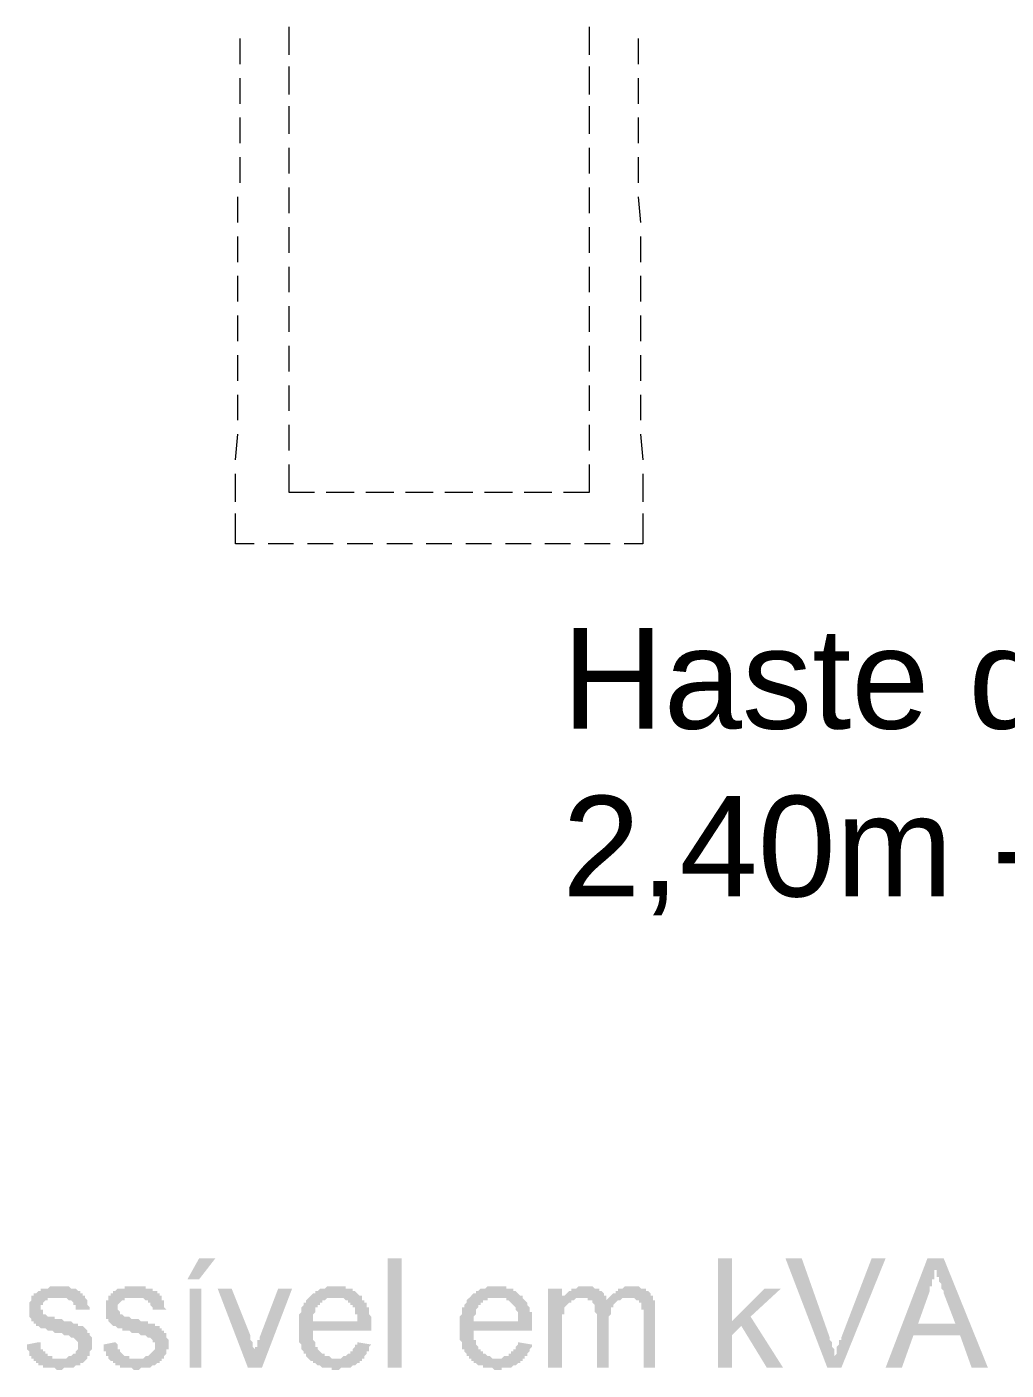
# Model space of a CAD drawing. Header units: millimetres. Extents: x 3949 to 6216, y -1987 to -943.
# Drawn here: x 5054.87 to 5075.41, y -1674.41 to -1646.24 of the extents above; entities that cross this region are included whole.
import ezdxf

# ---------------------------------------------------------------- set-up
doc = ezdxf.new("R2010")
doc.units = ezdxf.units.MM
doc.layers.add('PADRÃO DE ENTRADA', color=7, linetype='Continuous', lineweight=0)
doc.styles.add('ARIAL', font='arial.ttf')

msp = doc.modelspace()

# ---------------------------------------------------------------- hatches: boundary and pattern name
at = {"layer": 'PADRÃO DE ENTRADA', "transparency": 33554559}
for points in [[(5069.365, -1674.364), (5069.365, -1672.07), (5069.658, -1672.07), (5069.658, -1673.388), (5070.342, -1672.704), (5070.684, -1672.704), (5070.049, -1673.29), (5070.732, -1674.364), (5070.391, -1674.364), (5069.854, -1673.485), (5069.658, -1673.681), (5069.658, -1674.364)], [(5071.66, -1674.364), (5070.781, -1672.07), (5071.123, -1672.07), (5071.709, -1673.729), (5071.709, -1673.778), (5071.709, -1673.778), (5071.758, -1673.827), (5071.758, -1673.876), (5071.758, -1673.876), (5071.758, -1673.925), (5071.758, -1673.925), (5071.807, -1673.974), (5071.807, -1674.022), (5071.807, -1674.022), (5071.807, -1674.071), (5071.807, -1674.071), (5071.807, -1674.12), (5071.855, -1674.071), (5071.855, -1674.022), (5071.855, -1674.022), (5071.855, -1673.974), (5071.855, -1673.974), (5071.855, -1673.925), (5071.904, -1673.876), (5071.904, -1673.876), (5071.904, -1673.827), (5071.904, -1673.778), (5071.953, -1673.778), (5071.953, -1673.729), (5071.953, -1673.729), (5072.588, -1672.07), (5072.881, -1672.07), (5071.953, -1674.364)], [(5054.866, -1673.876), (5055.11, -1673.827), (5055.159, -1673.827), (5055.159, -1673.876), (5055.159, -1673.925), (5055.159, -1673.925), (5055.159, -1673.974), (5055.208, -1673.974), (5055.208, -1674.022), (5055.256, -1674.022), (5055.256, -1674.071), (5055.256, -1674.071), (5055.305, -1674.071), (5055.305, -1674.12), (5055.354, -1674.12), (5055.354, -1674.12), (5055.403, -1674.12), (5055.403, -1674.169), (5055.452, -1674.169), (5055.5, -1674.169), (5055.5, -1674.169), (5055.549, -1674.169), (5055.549, -1674.169), (5055.598, -1674.169), (5055.647, -1674.169), (5055.696, -1674.169), (5055.696, -1674.169), (5055.745, -1674.12), (5055.745, -1674.12), (5055.793, -1674.12), (5055.793, -1674.12), (5055.842, -1674.071), (5055.842, -1674.071), (5055.891, -1674.071), (5055.891, -1674.022), (5055.891, -1674.022), (5055.94, -1673.974), (5055.94, -1673.974), (5055.94, -1673.925), (5055.94, -1673.876), (5055.94, -1673.876), (5055.94, -1673.827), (5055.94, -1673.827), (5055.891, -1673.778), (5055.891, -1673.778), (5055.842, -1673.729), (5055.842, -1673.729), (5055.842, -1673.729), (5055.793, -1673.729), (5055.793, -1673.729), (5055.745, -1673.681), (5055.696, -1673.681), (5055.696, -1673.681), (5055.647, -1673.681), (5055.598, -1673.632), (5055.598, -1673.632), (5055.549, -1673.632), (5055.5, -1673.632), (5055.452, -1673.632), (5055.403, -1673.583), (5055.354, -1673.583), (5055.354, -1673.583), (5055.305, -1673.583), (5055.305, -1673.583), (5055.256, -1673.534), (5055.208, -1673.534), (5055.208, -1673.534), (5055.208, -1673.534), (5055.159, -1673.534), (5055.159, -1673.534), (5055.159, -1673.534), (5055.11, -1673.485), (5055.11, -1673.485), (5055.061, -1673.485), (5055.061, -1673.437), (5055.012, -1673.437), (5055.012, -1673.388), (5054.963, -1673.388), (5054.963, -1673.339), (5054.963, -1673.339), (5054.915, -1673.29), (5054.915, -1673.29), (5054.915, -1673.241), (5054.915, -1673.192), (5054.915, -1673.192), (5054.915, -1673.144), (5054.915, -1673.144), (5054.915, -1673.095), (5054.915, -1673.046), (5054.915, -1673.046), (5054.915, -1672.997), (5054.915, -1672.997), (5054.963, -1672.948), (5054.963, -1672.948), (5054.963, -1672.9), (5054.963, -1672.851), (5055.012, -1672.851), (5055.012, -1672.802), (5055.061, -1672.802), (5055.061, -1672.802), (5055.11, -1672.753), (5055.11, -1672.753), (5055.159, -1672.753), (5055.159, -1672.704), (5055.208, -1672.704), (5055.208, -1672.704), (5055.256, -1672.704), (5055.256, -1672.704), (5055.305, -1672.704), (5055.354, -1672.655), (5055.354, -1672.655), (5055.403, -1672.655), (5055.403, -1672.655), (5055.452, -1672.655), (5055.5, -1672.655), (5055.5, -1672.655), (5055.549, -1672.655), (5055.598, -1672.655), (5055.598, -1672.655), (5055.647, -1672.655), (5055.696, -1672.655), (5055.696, -1672.655), (5055.745, -1672.655), (5055.793, -1672.704), (5055.793, -1672.704), (5055.842, -1672.704), (5055.842, -1672.704), (5055.891, -1672.704), (5055.94, -1672.753), (5055.94, -1672.753), (5055.989, -1672.753), (5055.989, -1672.802), (5056.037, -1672.802), (5056.037, -1672.851), (5056.086, -1672.851), (5056.086, -1672.851), (5056.086, -1672.9), (5056.086, -1672.9), (5056.135, -1672.948), (5056.135, -1672.948), (5056.135, -1672.997), (5056.135, -1673.046), (5056.135, -1673.046), (5056.184, -1673.095), (5056.184, -1673.144), (5055.891, -1673.144), (5055.891, -1673.144), (5055.891, -1673.095), (5055.891, -1673.046), (5055.842, -1673.046), (5055.842, -1672.997), (5055.842, -1672.997), (5055.793, -1672.948), (5055.793, -1672.948), (5055.745, -1672.948), (5055.745, -1672.948), (5055.696, -1672.9), (5055.696, -1672.9), (5055.647, -1672.9), (5055.647, -1672.9), (5055.598, -1672.9), (5055.549, -1672.9), (5055.549, -1672.9), (5055.5, -1672.9), (5055.452, -1672.9), (5055.403, -1672.9), (5055.403, -1672.9), (5055.354, -1672.9), (5055.305, -1672.9), (5055.305, -1672.948), (5055.256, -1672.948), (5055.256, -1672.948), (5055.256, -1672.948), (5055.208, -1672.997), (5055.208, -1672.997), (5055.208, -1673.046), (5055.159, -1673.046), (5055.159, -1673.095), (5055.159, -1673.095), (5055.159, -1673.144), (5055.208, -1673.144), (5055.208, -1673.192), (5055.208, -1673.192), (5055.208, -1673.241), (5055.256, -1673.241), (5055.256, -1673.241), (5055.305, -1673.29), (5055.305, -1673.29), (5055.305, -1673.29), (5055.354, -1673.29), (5055.354, -1673.29), (5055.403, -1673.29), (5055.452, -1673.29), (5055.452, -1673.339), (5055.5, -1673.339), (5055.549, -1673.339), (5055.549, -1673.339), (5055.598, -1673.339), (5055.647, -1673.388), (5055.696, -1673.388), (5055.745, -1673.388), (5055.745, -1673.388), (5055.793, -1673.388), (5055.842, -1673.437), (5055.842, -1673.437), (5055.891, -1673.437), (5055.891, -1673.437), (5055.94, -1673.437), (5055.94, -1673.485), (5055.989, -1673.485), (5055.989, -1673.485), (5055.989, -1673.485), (5056.037, -1673.485), (5056.086, -1673.534), (5056.086, -1673.534), (5056.135, -1673.583), (5056.135, -1673.583), (5056.135, -1673.632), (5056.184, -1673.632), (5056.184, -1673.632), (5056.184, -1673.681), (5056.184, -1673.681), (5056.233, -1673.729), (5056.233, -1673.778), (5056.233, -1673.778), (5056.233, -1673.827), (5056.233, -1673.876), (5056.233, -1673.876), (5056.233, -1673.876), (5056.233, -1673.925), (5056.233, -1673.974), (5056.233, -1673.974), (5056.184, -1674.022), (5056.184, -1674.071), (5056.184, -1674.071), (5056.184, -1674.12), (5056.135, -1674.12), (5056.135, -1674.169), (5056.135, -1674.169), (5056.086, -1674.218), (5056.086, -1674.218), (5056.037, -1674.266), (5056.037, -1674.266), (5055.989, -1674.266), (5055.989, -1674.315), (5055.94, -1674.315), (5055.891, -1674.315), (5055.891, -1674.315), (5055.842, -1674.364), (5055.842, -1674.364), (5055.793, -1674.364), (5055.793, -1674.364), (5055.745, -1674.364), (5055.696, -1674.364), (5055.696, -1674.364), (5055.647, -1674.364), (5055.598, -1674.413), (5055.598, -1674.413), (5055.549, -1674.413), (5055.549, -1674.413), (5055.5, -1674.413), (5055.452, -1674.364), (5055.403, -1674.364), (5055.403, -1674.364), (5055.354, -1674.364), (5055.305, -1674.364), (5055.305, -1674.364), (5055.256, -1674.364), (5055.208, -1674.364), (5055.208, -1674.315), (5055.159, -1674.315), (5055.159, -1674.315), (5055.11, -1674.315), (5055.11, -1674.266), (5055.061, -1674.266), (5055.061, -1674.266), (5055.061, -1674.218), (5055.012, -1674.218), (5055.012, -1674.218), (5055.012, -1674.169), (5054.963, -1674.169), (5054.963, -1674.12), (5054.915, -1674.12), (5054.915, -1674.071), (5054.915, -1674.022), (5054.915, -1674.022), (5054.866, -1673.974), (5054.866, -1673.974), (5054.866, -1673.925), (5054.866, -1673.876), (5054.866, -1673.876)], [(5056.477, -1673.876), (5056.721, -1673.827), (5056.721, -1673.827), (5056.77, -1673.876), (5056.77, -1673.925), (5056.77, -1673.925), (5056.77, -1673.974), (5056.819, -1673.974), (5056.819, -1674.022), (5056.819, -1674.022), (5056.867, -1674.071), (5056.867, -1674.071), (5056.867, -1674.071), (5056.916, -1674.12), (5056.916, -1674.12), (5056.965, -1674.12), (5057.014, -1674.12), (5057.014, -1674.169), (5057.063, -1674.169), (5057.063, -1674.169), (5057.112, -1674.169), (5057.16, -1674.169), (5057.16, -1674.169), (5057.209, -1674.169), (5057.258, -1674.169), (5057.258, -1674.169), (5057.307, -1674.169), (5057.356, -1674.12), (5057.356, -1674.12), (5057.404, -1674.12), (5057.404, -1674.12), (5057.453, -1674.071), (5057.453, -1674.071), (5057.453, -1674.071), (5057.502, -1674.022), (5057.502, -1674.022), (5057.551, -1673.974), (5057.551, -1673.974), (5057.551, -1673.925), (5057.551, -1673.876), (5057.551, -1673.876), (5057.551, -1673.827), (5057.502, -1673.827), (5057.502, -1673.778), (5057.502, -1673.778), (5057.453, -1673.729), (5057.453, -1673.729), (5057.453, -1673.729), (5057.404, -1673.729), (5057.404, -1673.729), (5057.356, -1673.681), (5057.307, -1673.681), (5057.307, -1673.681), (5057.258, -1673.681), (5057.209, -1673.632), (5057.16, -1673.632), (5057.112, -1673.632), (5057.112, -1673.632), (5057.063, -1673.632), (5057.014, -1673.583), (5056.965, -1673.583), (5056.965, -1673.583), (5056.916, -1673.583), (5056.867, -1673.583), (5056.867, -1673.534), (5056.819, -1673.534), (5056.819, -1673.534), (5056.77, -1673.534), (5056.77, -1673.534), (5056.77, -1673.534), (5056.77, -1673.534), (5056.721, -1673.485), (5056.672, -1673.485), (5056.672, -1673.485), (5056.623, -1673.437), (5056.623, -1673.437), (5056.575, -1673.388), (5056.575, -1673.388), (5056.575, -1673.339), (5056.526, -1673.339), (5056.526, -1673.29), (5056.526, -1673.29), (5056.526, -1673.241), (5056.526, -1673.192), (5056.526, -1673.192), (5056.526, -1673.144), (5056.526, -1673.144), (5056.526, -1673.095), (5056.526, -1673.046), (5056.526, -1673.046), (5056.526, -1672.997), (5056.526, -1672.997), (5056.526, -1672.948), (5056.575, -1672.948), (5056.575, -1672.9), (5056.575, -1672.851), (5056.623, -1672.851), (5056.623, -1672.802), (5056.672, -1672.802), (5056.672, -1672.802), (5056.672, -1672.753), (5056.721, -1672.753), (5056.721, -1672.753), (5056.77, -1672.704), (5056.819, -1672.704), (5056.819, -1672.704), (5056.867, -1672.704), (5056.867, -1672.704), (5056.916, -1672.704), (5056.916, -1672.655), (5056.965, -1672.655), (5057.014, -1672.655), (5057.014, -1672.655), (5057.063, -1672.655), (5057.112, -1672.655), (5057.112, -1672.655), (5057.16, -1672.655), (5057.16, -1672.655), (5057.209, -1672.655), (5057.258, -1672.655), (5057.258, -1672.655), (5057.307, -1672.655), (5057.356, -1672.655), (5057.356, -1672.704), (5057.404, -1672.704), (5057.453, -1672.704), (5057.453, -1672.704), (5057.502, -1672.704), (5057.502, -1672.753), (5057.551, -1672.753), (5057.6, -1672.753), (5057.6, -1672.802), (5057.649, -1672.802), (5057.649, -1672.851), (5057.649, -1672.851), (5057.697, -1672.851), (5057.697, -1672.9), (5057.697, -1672.9), (5057.697, -1672.948), (5057.746, -1672.948), (5057.746, -1672.997), (5057.746, -1673.046), (5057.746, -1673.046), (5057.746, -1673.095), (5057.795, -1673.144), (5057.502, -1673.144), (5057.502, -1673.144), (5057.502, -1673.095), (5057.453, -1673.046), (5057.453, -1673.046), (5057.453, -1672.997), (5057.404, -1672.997), (5057.404, -1672.948), (5057.404, -1672.948), (5057.356, -1672.948), (5057.356, -1672.948), (5057.307, -1672.9), (5057.307, -1672.9), (5057.258, -1672.9), (5057.209, -1672.9), (5057.209, -1672.9), (5057.16, -1672.9), (5057.112, -1672.9), (5057.112, -1672.9), (5057.063, -1672.9), (5057.014, -1672.9), (5056.965, -1672.9), (5056.965, -1672.9), (5056.916, -1672.9), (5056.916, -1672.948), (5056.867, -1672.948), (5056.867, -1672.948), (5056.867, -1672.948), (5056.819, -1672.997), (5056.819, -1672.997), (5056.77, -1673.046), (5056.77, -1673.046), (5056.77, -1673.095), (5056.77, -1673.095), (5056.77, -1673.144), (5056.77, -1673.144), (5056.819, -1673.192), (5056.819, -1673.192), (5056.819, -1673.241), (5056.867, -1673.241), (5056.867, -1673.241), (5056.916, -1673.29), (5056.916, -1673.29), (5056.916, -1673.29), (5056.965, -1673.29), (5056.965, -1673.29), (5057.014, -1673.29), (5057.014, -1673.29), (5057.063, -1673.339), (5057.112, -1673.339), (5057.16, -1673.339), (5057.16, -1673.339), (5057.209, -1673.339), (5057.258, -1673.388), (5057.307, -1673.388), (5057.307, -1673.388), (5057.356, -1673.388), (5057.404, -1673.388), (5057.404, -1673.437), (5057.453, -1673.437), (5057.502, -1673.437), (5057.502, -1673.437), (5057.551, -1673.437), (5057.551, -1673.485), (5057.551, -1673.485), (5057.6, -1673.485), (5057.6, -1673.485), (5057.649, -1673.485), (5057.649, -1673.534), (5057.697, -1673.534), (5057.697, -1673.583), (5057.746, -1673.583), (5057.746, -1673.632), (5057.746, -1673.632), (5057.795, -1673.632), (5057.795, -1673.681), (5057.795, -1673.681), (5057.795, -1673.729), (5057.844, -1673.778), (5057.844, -1673.778), (5057.844, -1673.827), (5057.844, -1673.876), (5057.844, -1673.876), (5057.844, -1673.876), (5057.844, -1673.925), (5057.844, -1673.974), (5057.795, -1673.974), (5057.795, -1674.022), (5057.795, -1674.071), (5057.795, -1674.071), (5057.746, -1674.12), (5057.746, -1674.12), (5057.746, -1674.169), (5057.697, -1674.169), (5057.697, -1674.218), (5057.649, -1674.218), (5057.649, -1674.266), (5057.6, -1674.266), (5057.6, -1674.266), (5057.551, -1674.315), (5057.551, -1674.315), (5057.502, -1674.315), (5057.502, -1674.315), (5057.453, -1674.364), (5057.453, -1674.364), (5057.404, -1674.364), (5057.356, -1674.364), (5057.356, -1674.364), (5057.307, -1674.364), (5057.258, -1674.364), (5057.258, -1674.364), (5057.209, -1674.413), (5057.16, -1674.413), (5057.16, -1674.413), (5057.112, -1674.413), (5057.112, -1674.413), (5057.063, -1674.364), (5057.014, -1674.364), (5056.965, -1674.364), (5056.965, -1674.364), (5056.916, -1674.364), (5056.867, -1674.364), (5056.867, -1674.364), (5056.819, -1674.364), (5056.819, -1674.315), (5056.77, -1674.315), (5056.77, -1674.315), (5056.721, -1674.315), (5056.721, -1674.266), (5056.672, -1674.266), (5056.672, -1674.266), (5056.672, -1674.218), (5056.623, -1674.218), (5056.623, -1674.218), (5056.575, -1674.169), (5056.575, -1674.169), (5056.575, -1674.12), (5056.526, -1674.12), (5056.526, -1674.071), (5056.526, -1674.022), (5056.477, -1674.022), (5056.477, -1673.974), (5056.477, -1673.974), (5056.477, -1673.925), (5056.477, -1673.876), (5056.477, -1673.876)], [(5065.802, -1674.364), (5065.802, -1672.704), (5066.095, -1672.704), (5066.095, -1672.948), (5066.095, -1672.9), (5066.095, -1672.851), (5066.143, -1672.851), (5066.143, -1672.851), (5066.192, -1672.802), (5066.192, -1672.802), (5066.241, -1672.753), (5066.241, -1672.753), (5066.29, -1672.753), (5066.29, -1672.753), (5066.29, -1672.704), (5066.339, -1672.704), (5066.339, -1672.704), (5066.387, -1672.704), (5066.436, -1672.655), (5066.436, -1672.655), (5066.485, -1672.655), (5066.534, -1672.655), (5066.534, -1672.655), (5066.583, -1672.655), (5066.632, -1672.655), (5066.632, -1672.655), (5066.68, -1672.655), (5066.729, -1672.655), (5066.729, -1672.655), (5066.778, -1672.704), (5066.778, -1672.704), (5066.827, -1672.704), (5066.876, -1672.704), (5066.876, -1672.753), (5066.876, -1672.753), (5066.924, -1672.753), (5066.924, -1672.753), (5066.973, -1672.802), (5066.973, -1672.802), (5066.973, -1672.851), (5067.022, -1672.851), (5067.022, -1672.9), (5067.022, -1672.9), (5067.022, -1672.948), (5067.071, -1672.9), (5067.071, -1672.9), (5067.12, -1672.851), (5067.12, -1672.851), (5067.169, -1672.802), (5067.169, -1672.802), (5067.217, -1672.802), (5067.217, -1672.753), (5067.266, -1672.753), (5067.266, -1672.704), (5067.315, -1672.704), (5067.315, -1672.704), (5067.364, -1672.704), (5067.364, -1672.704), (5067.413, -1672.655), (5067.413, -1672.655), (5067.461, -1672.655), (5067.51, -1672.655), (5067.51, -1672.655), (5067.559, -1672.655), (5067.608, -1672.655), (5067.608, -1672.655), (5067.657, -1672.655), (5067.706, -1672.655), (5067.706, -1672.655), (5067.754, -1672.704), (5067.803, -1672.704), (5067.803, -1672.704), (5067.852, -1672.704), (5067.852, -1672.753), (5067.901, -1672.753), (5067.901, -1672.753), (5067.95, -1672.802), (5067.95, -1672.802), (5067.95, -1672.802), (5067.95, -1672.851), (5067.999, -1672.851), (5067.999, -1672.9), (5067.999, -1672.9), (5067.999, -1672.948), (5068.047, -1672.948), (5068.047, -1672.997), (5068.047, -1672.997), (5068.047, -1673.046), (5068.047, -1673.095), (5068.047, -1673.144), (5068.047, -1673.144), (5068.047, -1673.192), (5068.047, -1673.192), (5068.047, -1674.364), (5067.803, -1674.364), (5067.803, -1673.29), (5067.803, -1673.241), (5067.803, -1673.241), (5067.803, -1673.192), (5067.803, -1673.144), (5067.754, -1673.144), (5067.754, -1673.095), (5067.754, -1673.095), (5067.754, -1673.046), (5067.754, -1673.046), (5067.754, -1672.997), (5067.706, -1672.997), (5067.706, -1672.948), (5067.657, -1672.948), (5067.657, -1672.948), (5067.657, -1672.948), (5067.608, -1672.9), (5067.559, -1672.9), (5067.559, -1672.9), (5067.51, -1672.9), (5067.51, -1672.9), (5067.461, -1672.9), (5067.413, -1672.9), (5067.413, -1672.9), (5067.364, -1672.9), (5067.315, -1672.948), (5067.315, -1672.948), (5067.266, -1672.948), (5067.266, -1672.948), (5067.217, -1672.997), (5067.217, -1672.997), (5067.217, -1672.997), (5067.169, -1673.046), (5067.169, -1673.046), (5067.169, -1673.095), (5067.12, -1673.095), (5067.12, -1673.144), (5067.12, -1673.144), (5067.12, -1673.192), (5067.12, -1673.192), (5067.12, -1673.241), (5067.071, -1673.29), (5067.071, -1673.339), (5067.071, -1673.339), (5067.071, -1673.388), (5067.071, -1674.364), (5066.827, -1674.364), (5066.827, -1673.29), (5066.827, -1673.241), (5066.778, -1673.192), (5066.778, -1673.144), (5066.778, -1673.144), (5066.778, -1673.095), (5066.778, -1673.095), (5066.778, -1673.046), (5066.778, -1673.046), (5066.729, -1672.997), (5066.729, -1672.997), (5066.729, -1672.948), (5066.68, -1672.948), (5066.68, -1672.948), (5066.632, -1672.948), (5066.632, -1672.9), (5066.583, -1672.9), (5066.534, -1672.9), (5066.534, -1672.9), (5066.534, -1672.9), (5066.485, -1672.9), (5066.436, -1672.9), (5066.436, -1672.9), (5066.387, -1672.9), (5066.339, -1672.948), (5066.339, -1672.948), (5066.29, -1672.948), (5066.29, -1672.948), (5066.29, -1672.997), (5066.241, -1672.997), (5066.241, -1672.997), (5066.192, -1673.046), (5066.192, -1673.046), (5066.143, -1673.095), (5066.143, -1673.144), (5066.143, -1673.144), (5066.143, -1673.144), (5066.143, -1673.192), (5066.143, -1673.241), (5066.095, -1673.241), (5066.095, -1673.29), (5066.095, -1673.29), (5066.095, -1673.339), (5066.095, -1673.388), (5066.095, -1673.437), (5066.095, -1673.437), (5066.095, -1673.485), (5066.095, -1673.485), (5066.095, -1674.364)], [(5059.504, -1674.364), (5058.869, -1672.704), (5059.162, -1672.704), (5059.553, -1673.681), (5059.553, -1673.729), (5059.553, -1673.729), (5059.553, -1673.778), (5059.601, -1673.827), (5059.601, -1673.827), (5059.601, -1673.876), (5059.601, -1673.876), (5059.601, -1673.925), (5059.65, -1673.974), (5059.65, -1673.974), (5059.65, -1674.022), (5059.65, -1673.974), (5059.65, -1673.974), (5059.65, -1673.925), (5059.699, -1673.925), (5059.699, -1673.876), (5059.699, -1673.876), (5059.699, -1673.827), (5059.699, -1673.778), (5059.748, -1673.778), (5059.748, -1673.729), (5059.748, -1673.729), (5060.138, -1672.704), (5060.431, -1672.704), (5059.797, -1674.364)]]:
    msp.add_hatch(color=7, dxfattribs=at).paths.add_polyline_path(points)
h = msp.add_hatch(color=7, dxfattribs=at)
h.paths.add_polyline_path([(5072.881, -1674.364), (5073.759, -1672.07), (5074.101, -1672.07), (5075.029, -1674.364), (5074.687, -1674.364), (5074.443, -1673.681), (5073.466, -1673.681), (5073.222, -1674.364)], flags=0)
h.paths.add_polyline_path([(5073.564, -1673.437), (5074.345, -1673.437), (5074.101, -1672.802), (5074.101, -1672.753), (5074.052, -1672.704), (5074.052, -1672.655), (5074.052, -1672.655), (5074.052, -1672.607), (5074.003, -1672.558), (5074.003, -1672.558), (5074.003, -1672.509), (5074.003, -1672.46), (5073.955, -1672.46), (5073.955, -1672.411), (5073.955, -1672.411), (5073.955, -1672.362), (5073.955, -1672.362), (5073.955, -1672.314), (5073.955, -1672.314), (5073.906, -1672.314), (5073.906, -1672.362), (5073.906, -1672.411), (5073.906, -1672.411), (5073.906, -1672.46), (5073.906, -1672.509), (5073.857, -1672.509), (5073.857, -1672.558), (5073.857, -1672.558), (5073.857, -1672.607), (5073.857, -1672.655), (5073.808, -1672.655), (5073.808, -1672.704), (5073.808, -1672.753), (5073.808, -1672.753)], flags=0)
h = msp.add_hatch(color=7, dxfattribs=at)
h.paths.add_polyline_path([(5061.798, -1673.827), (5062.091, -1673.876), (5062.091, -1673.876), (5062.042, -1673.925), (5062.042, -1673.974), (5062.042, -1673.974), (5062.042, -1674.022), (5061.994, -1674.022), (5061.994, -1674.071), (5061.994, -1674.071), (5061.945, -1674.12), (5061.945, -1674.12), (5061.945, -1674.169), (5061.896, -1674.169), (5061.896, -1674.218), (5061.847, -1674.218), (5061.847, -1674.266), (5061.847, -1674.266), (5061.798, -1674.266), (5061.798, -1674.266), (5061.749, -1674.315), (5061.749, -1674.315), (5061.701, -1674.315), (5061.701, -1674.315), (5061.652, -1674.364), (5061.603, -1674.364), (5061.603, -1674.364), (5061.554, -1674.364), (5061.505, -1674.364), (5061.505, -1674.364), (5061.457, -1674.364), (5061.408, -1674.413), (5061.408, -1674.413), (5061.359, -1674.413), (5061.359, -1674.413), (5061.31, -1674.413), (5061.261, -1674.413), (5061.261, -1674.364), (5061.212, -1674.364), (5061.164, -1674.364), (5061.164, -1674.364), (5061.115, -1674.364), (5061.115, -1674.364), (5061.066, -1674.364), (5061.017, -1674.315), (5061.017, -1674.315), (5060.968, -1674.315), (5060.968, -1674.315), (5060.92, -1674.266), (5060.92, -1674.266), (5060.871, -1674.266), (5060.871, -1674.218), (5060.822, -1674.218), (5060.822, -1674.218), (5060.773, -1674.169), (5060.773, -1674.169), (5060.773, -1674.169), (5060.724, -1674.12), (5060.724, -1674.12), (5060.724, -1674.071), (5060.675, -1674.071), (5060.675, -1674.022), (5060.675, -1674.022), (5060.627, -1673.974), (5060.627, -1673.974), (5060.627, -1673.925), (5060.627, -1673.876), (5060.627, -1673.876), (5060.578, -1673.827), (5060.578, -1673.827), (5060.578, -1673.778), (5060.578, -1673.729), (5060.578, -1673.729), (5060.578, -1673.681), (5060.578, -1673.632), (5060.578, -1673.583), (5060.578, -1673.583), (5060.578, -1673.534), (5060.578, -1673.485), (5060.578, -1673.485), (5060.578, -1673.437), (5060.578, -1673.388), (5060.578, -1673.339), (5060.578, -1673.339), (5060.578, -1673.29), (5060.578, -1673.241), (5060.578, -1673.241), (5060.627, -1673.192), (5060.627, -1673.192), (5060.627, -1673.144), (5060.627, -1673.095), (5060.627, -1673.095), (5060.675, -1673.046), (5060.675, -1673.046), (5060.675, -1672.997), (5060.724, -1672.997), (5060.724, -1672.948), (5060.724, -1672.948), (5060.773, -1672.9), (5060.773, -1672.9), (5060.773, -1672.9), (5060.822, -1672.851), (5060.822, -1672.851), (5060.871, -1672.802), (5060.871, -1672.802), (5060.92, -1672.802), (5060.92, -1672.753), (5060.968, -1672.753), (5060.968, -1672.753), (5061.017, -1672.704), (5061.017, -1672.704), (5061.066, -1672.704), (5061.066, -1672.704), (5061.115, -1672.704), (5061.164, -1672.655), (5061.164, -1672.655), (5061.212, -1672.655), (5061.261, -1672.655), (5061.261, -1672.655), (5061.31, -1672.655), (5061.359, -1672.655), (5061.359, -1672.655), (5061.359, -1672.655), (5061.408, -1672.655), (5061.457, -1672.655), (5061.457, -1672.655), (5061.505, -1672.655), (5061.554, -1672.655), (5061.554, -1672.704), (5061.603, -1672.704), (5061.603, -1672.704), (5061.652, -1672.704), (5061.701, -1672.704), (5061.701, -1672.753), (5061.749, -1672.753), (5061.749, -1672.753), (5061.798, -1672.802), (5061.798, -1672.802), (5061.847, -1672.851), (5061.847, -1672.851), (5061.896, -1672.851), (5061.896, -1672.9), (5061.896, -1672.9), (5061.896, -1672.948), (5061.945, -1672.948), (5061.945, -1672.948), (5061.945, -1672.997), (5061.994, -1672.997), (5061.994, -1673.046), (5061.994, -1673.095), (5062.042, -1673.095), (5062.042, -1673.144), (5062.042, -1673.144), (5062.042, -1673.192), (5062.042, -1673.192), (5062.042, -1673.241), (5062.091, -1673.29), (5062.091, -1673.29), (5062.091, -1673.339), (5062.091, -1673.388), (5062.091, -1673.437), (5062.091, -1673.437), (5062.091, -1673.485), (5062.091, -1673.534), (5062.091, -1673.534), (5062.091, -1673.583), (5062.091, -1673.583), (5060.871, -1673.583), (5060.871, -1673.632), (5060.871, -1673.681), (5060.871, -1673.681), (5060.871, -1673.729), (5060.871, -1673.778), (5060.871, -1673.778), (5060.92, -1673.827), (5060.92, -1673.876), (5060.92, -1673.876), (5060.92, -1673.925), (5060.968, -1673.925), (5060.968, -1673.974), (5060.968, -1673.974), (5061.017, -1674.022), (5061.017, -1674.022), (5061.017, -1674.022), (5061.066, -1674.071), (5061.066, -1674.071), (5061.115, -1674.071), (5061.115, -1674.12), (5061.164, -1674.12), (5061.212, -1674.12), (5061.212, -1674.12), (5061.261, -1674.169), (5061.261, -1674.169), (5061.31, -1674.169), (5061.359, -1674.169), (5061.359, -1674.169), (5061.408, -1674.169), (5061.408, -1674.169), (5061.457, -1674.169), (5061.505, -1674.12), (5061.505, -1674.12), (5061.554, -1674.12), (5061.554, -1674.12), (5061.603, -1674.071), (5061.603, -1674.071), (5061.652, -1674.071), (5061.652, -1674.022), (5061.701, -1674.022), (5061.701, -1673.974), (5061.701, -1673.974), (5061.749, -1673.925), (5061.749, -1673.925), (5061.749, -1673.876), (5061.798, -1673.876), (5061.798, -1673.827), (5061.798, -1673.827)], flags=0)
h.paths.add_polyline_path([(5060.871, -1673.388), (5061.798, -1673.388), (5061.798, -1673.339), (5061.798, -1673.29), (5061.798, -1673.241), (5061.749, -1673.241), (5061.749, -1673.192), (5061.749, -1673.144), (5061.749, -1673.144), (5061.749, -1673.095), (5061.701, -1673.095), (5061.701, -1673.046), (5061.701, -1673.046), (5061.652, -1673.046), (5061.652, -1672.997), (5061.603, -1672.997), (5061.603, -1672.948), (5061.554, -1672.948), (5061.554, -1672.948), (5061.505, -1672.9), (5061.505, -1672.9), (5061.457, -1672.9), (5061.457, -1672.9), (5061.408, -1672.9), (5061.359, -1672.9), (5061.359, -1672.9), (5061.31, -1672.9), (5061.261, -1672.9), (5061.261, -1672.9), (5061.212, -1672.9), (5061.164, -1672.9), (5061.164, -1672.9), (5061.115, -1672.948), (5061.115, -1672.948), (5061.066, -1672.948), (5061.066, -1672.997), (5061.017, -1672.997), (5061.017, -1672.997), (5061.017, -1673.046), (5060.968, -1673.046), (5060.968, -1673.095), (5060.92, -1673.095), (5060.92, -1673.144), (5060.92, -1673.144), (5060.92, -1673.192), (5060.871, -1673.241), (5060.871, -1673.241), (5060.871, -1673.29), (5060.871, -1673.339), (5060.871, -1673.339), (5060.871, -1673.388)], flags=0)
h = msp.add_hatch(color=7, dxfattribs=at)
h.paths.add_polyline_path([(5065.167, -1673.827), (5065.46, -1673.876), (5065.46, -1673.876), (5065.46, -1673.925), (5065.411, -1673.974), (5065.411, -1673.974), (5065.411, -1674.022), (5065.411, -1674.022), (5065.362, -1674.071), (5065.362, -1674.071), (5065.362, -1674.12), (5065.313, -1674.12), (5065.313, -1674.169), (5065.265, -1674.169), (5065.265, -1674.218), (5065.216, -1674.218), (5065.216, -1674.266), (5065.216, -1674.266), (5065.167, -1674.266), (5065.167, -1674.266), (5065.118, -1674.315), (5065.118, -1674.315), (5065.069, -1674.315), (5065.069, -1674.315), (5065.02, -1674.364), (5065.02, -1674.364), (5064.972, -1674.364), (5064.923, -1674.364), (5064.923, -1674.364), (5064.874, -1674.364), (5064.825, -1674.364), (5064.825, -1674.413), (5064.776, -1674.413), (5064.728, -1674.413), (5064.728, -1674.413), (5064.679, -1674.413), (5064.679, -1674.413), (5064.63, -1674.364), (5064.581, -1674.364), (5064.581, -1674.364), (5064.532, -1674.364), (5064.483, -1674.364), (5064.483, -1674.364), (5064.435, -1674.364), (5064.435, -1674.315), (5064.386, -1674.315), (5064.337, -1674.315), (5064.337, -1674.315), (5064.288, -1674.266), (5064.288, -1674.266), (5064.239, -1674.266), (5064.239, -1674.218), (5064.191, -1674.218), (5064.191, -1674.218), (5064.191, -1674.169), (5064.142, -1674.169), (5064.142, -1674.169), (5064.142, -1674.12), (5064.093, -1674.12), (5064.093, -1674.071), (5064.093, -1674.071), (5064.044, -1674.022), (5064.044, -1674.022), (5064.044, -1673.974), (5063.995, -1673.974), (5063.995, -1673.925), (5063.995, -1673.876), (5063.995, -1673.876), (5063.995, -1673.827), (5063.995, -1673.827), (5063.946, -1673.778), (5063.946, -1673.729), (5063.946, -1673.729), (5063.946, -1673.681), (5063.946, -1673.632), (5063.946, -1673.583), (5063.946, -1673.583), (5063.946, -1673.534), (5063.946, -1673.485), (5063.946, -1673.485), (5063.946, -1673.437), (5063.946, -1673.388), (5063.946, -1673.339), (5063.946, -1673.339), (5063.946, -1673.29), (5063.995, -1673.241), (5063.995, -1673.241), (5063.995, -1673.192), (5063.995, -1673.192), (5063.995, -1673.144), (5063.995, -1673.095), (5064.044, -1673.095), (5064.044, -1673.046), (5064.044, -1673.046), (5064.093, -1672.997), (5064.093, -1672.997), (5064.093, -1672.948), (5064.093, -1672.948), (5064.142, -1672.9), (5064.142, -1672.9), (5064.142, -1672.9), (5064.191, -1672.851), (5064.191, -1672.851), (5064.239, -1672.802), (5064.239, -1672.802), (5064.288, -1672.802), (5064.288, -1672.753), (5064.337, -1672.753), (5064.337, -1672.753), (5064.386, -1672.704), (5064.386, -1672.704), (5064.435, -1672.704), (5064.483, -1672.704), (5064.483, -1672.704), (5064.532, -1672.655), (5064.532, -1672.655), (5064.581, -1672.655), (5064.63, -1672.655), (5064.63, -1672.655), (5064.679, -1672.655), (5064.728, -1672.655), (5064.728, -1672.655), (5064.776, -1672.655), (5064.776, -1672.655), (5064.825, -1672.655), (5064.874, -1672.655), (5064.874, -1672.655), (5064.923, -1672.655), (5064.923, -1672.704), (5064.972, -1672.704), (5065.02, -1672.704), (5065.02, -1672.704), (5065.069, -1672.704), (5065.069, -1672.753), (5065.118, -1672.753), (5065.118, -1672.753), (5065.167, -1672.802), (5065.167, -1672.802), (5065.216, -1672.851), (5065.216, -1672.851), (5065.265, -1672.851), (5065.265, -1672.9), (5065.265, -1672.9), (5065.313, -1672.948), (5065.313, -1672.948), (5065.313, -1672.948), (5065.362, -1672.997), (5065.362, -1672.997), (5065.362, -1673.046), (5065.411, -1673.095), (5065.411, -1673.095), (5065.411, -1673.144), (5065.411, -1673.144), (5065.411, -1673.192), (5065.46, -1673.192), (5065.46, -1673.241), (5065.46, -1673.29), (5065.46, -1673.29), (5065.46, -1673.339), (5065.46, -1673.388), (5065.46, -1673.437), (5065.46, -1673.437), (5065.46, -1673.485), (5065.46, -1673.534), (5065.46, -1673.534), (5065.46, -1673.583), (5065.46, -1673.583), (5064.239, -1673.583), (5064.239, -1673.632), (5064.239, -1673.681), (5064.239, -1673.681), (5064.239, -1673.729), (5064.239, -1673.778), (5064.288, -1673.778), (5064.288, -1673.827), (5064.288, -1673.876), (5064.288, -1673.876), (5064.337, -1673.925), (5064.337, -1673.925), (5064.337, -1673.974), (5064.386, -1673.974), (5064.386, -1674.022), (5064.386, -1674.022), (5064.435, -1674.022), (5064.435, -1674.071), (5064.483, -1674.071), (5064.483, -1674.071), (5064.532, -1674.12), (5064.532, -1674.12), (5064.581, -1674.12), (5064.581, -1674.12), (5064.63, -1674.169), (5064.679, -1674.169), (5064.679, -1674.169), (5064.728, -1674.169), (5064.728, -1674.169), (5064.776, -1674.169), (5064.825, -1674.169), (5064.825, -1674.169), (5064.874, -1674.12), (5064.874, -1674.12), (5064.923, -1674.12), (5064.972, -1674.12), (5064.972, -1674.071), (5065.02, -1674.071), (5065.02, -1674.071), (5065.02, -1674.022), (5065.069, -1674.022), (5065.069, -1673.974), (5065.118, -1673.974), (5065.118, -1673.925), (5065.118, -1673.925), (5065.167, -1673.876), (5065.167, -1673.876), (5065.167, -1673.827), (5065.167, -1673.827)], flags=0)
h.paths.add_polyline_path([(5064.239, -1673.388), (5065.167, -1673.388), (5065.167, -1673.339), (5065.167, -1673.29), (5065.167, -1673.241), (5065.167, -1673.241), (5065.167, -1673.192), (5065.118, -1673.144), (5065.118, -1673.144), (5065.118, -1673.095), (5065.118, -1673.095), (5065.069, -1673.046), (5065.069, -1673.046), (5065.069, -1673.046), (5065.02, -1672.997), (5065.02, -1672.997), (5064.972, -1672.948), (5064.972, -1672.948), (5064.923, -1672.948), (5064.923, -1672.9), (5064.874, -1672.9), (5064.825, -1672.9), (5064.825, -1672.9), (5064.776, -1672.9), (5064.728, -1672.9), (5064.728, -1672.9), (5064.679, -1672.9), (5064.679, -1672.9), (5064.63, -1672.9), (5064.581, -1672.9), (5064.581, -1672.9), (5064.532, -1672.9), (5064.532, -1672.948), (5064.483, -1672.948), (5064.435, -1672.948), (5064.435, -1672.997), (5064.386, -1672.997), (5064.386, -1672.997), (5064.386, -1673.046), (5064.337, -1673.046), (5064.337, -1673.095), (5064.337, -1673.095), (5064.288, -1673.144), (5064.288, -1673.144), (5064.288, -1673.192), (5064.288, -1673.241), (5064.288, -1673.241), (5064.239, -1673.29), (5064.239, -1673.339), (5064.239, -1673.339), (5064.239, -1673.388)], flags=0)

# ---------------------------------------------------------------- linework, layer by layer
at = {"layer": 'PADRÃO DE ENTRADA', "lineweight": 5}
for points in [[(5060.366, -1646.83), (5060.366, -1646.244)], [(5066.663, -1646.244), (5066.663, -1646.83)], [(5059.34, -1647.025), (5059.34, -1646.488)], [(5067.689, -1646.488), (5067.689, -1647.025)], [(5060.366, -1647.66), (5060.366, -1647.074)], [(5066.663, -1647.074), (5066.663, -1647.66)], [(5059.34, -1647.855), (5059.34, -1647.318)], [(5067.689, -1647.318), (5067.689, -1647.855)], [(5059.34, -1648.685), (5059.34, -1648.148)], [(5060.366, -1648.49), (5060.366, -1647.904)], [(5066.663, -1647.904), (5066.663, -1648.49)], [(5067.689, -1648.148), (5067.689, -1648.685)], [(5059.34, -1649.515), (5059.34, -1648.978)], [(5060.366, -1649.32), (5060.366, -1648.783)], [(5066.663, -1648.783), (5066.663, -1649.32)], [(5067.689, -1648.978), (5067.689, -1649.515)], [(5059.291, -1650.345), (5059.291, -1649.808)], [(5060.366, -1650.15), (5060.366, -1649.613)], [(5066.663, -1649.613), (5066.663, -1650.15)], [(5067.689, -1649.808), (5067.737, -1650.345)], [(5059.291, -1651.175), (5059.291, -1650.638)], [(5060.366, -1650.98), (5060.366, -1650.443)], [(5066.663, -1650.443), (5066.663, -1650.98)], [(5067.737, -1650.638), (5067.737, -1651.175)], [(5059.291, -1652.005), (5059.291, -1651.468)], [(5060.366, -1651.81), (5060.366, -1651.273)], [(5066.663, -1651.273), (5066.663, -1651.81)], [(5067.737, -1651.468), (5067.737, -1652.005)], [(5060.366, -1652.64), (5060.366, -1652.103)], [(5066.663, -1652.103), (5066.663, -1652.64)], [(5059.291, -1652.835), (5059.291, -1652.298)], [(5067.737, -1652.298), (5067.737, -1652.835)], [(5060.366, -1653.469), (5060.366, -1652.932)], [(5066.663, -1652.932), (5066.663, -1653.469)], [(5059.291, -1653.665), (5059.291, -1653.128)], [(5067.737, -1653.128), (5067.737, -1653.665)], [(5060.366, -1654.299), (5060.366, -1653.762)], [(5066.663, -1653.762), (5066.663, -1654.299)], [(5059.291, -1654.495), (5059.291, -1653.958)], [(5067.737, -1653.958), (5067.737, -1654.495)], [(5060.366, -1655.129), (5060.366, -1654.592)], [(5066.663, -1654.592), (5066.663, -1655.129)], [(5059.243, -1655.325), (5059.291, -1654.788)], [(5067.737, -1654.788), (5067.786, -1655.325)], [(5060.903, -1656.008), (5060.366, -1656.008), (5060.366, -1655.422)], [(5066.663, -1655.422), (5066.663, -1656.008), (5066.126, -1656.008)], [(5059.243, -1656.203), (5059.243, -1655.618)], [(5067.786, -1655.618), (5067.786, -1656.203)], [(5061.733, -1656.008), (5061.147, -1656.008)], [(5062.562, -1656.008), (5061.977, -1656.008)], [(5063.392, -1656.008), (5062.807, -1656.008)], [(5064.222, -1656.008), (5063.637, -1656.008)], [(5065.052, -1656.008), (5064.466, -1656.008)], [(5065.882, -1656.008), (5065.296, -1656.008)], [(5059.633, -1657.082), (5059.243, -1657.082), (5059.243, -1656.448)], [(5067.786, -1656.448), (5067.786, -1657.082), (5067.396, -1657.082)], [(5060.463, -1657.082), (5059.926, -1657.082)], [(5061.293, -1657.082), (5060.756, -1657.082)], [(5062.123, -1657.082), (5061.586, -1657.082)], [(5062.953, -1657.082), (5062.416, -1657.082)], [(5063.783, -1657.082), (5063.246, -1657.082)], [(5064.613, -1657.082), (5064.076, -1657.082)], [(5065.443, -1657.082), (5064.906, -1657.082)], [(5066.273, -1657.082), (5065.736, -1657.082)], [(5067.103, -1657.082), (5066.566, -1657.082)]]:
    msp.add_lwpolyline(points, dxfattribs=at)
at = {"layer": 'PADRÃO DE ENTRADA', "color": 7, "lineweight": 0, "transparency": 33554559}
for points in [[(5058.234, -1672.509), (5058.479, -1672.07), (5058.479, -1672.509), (5058.82, -1672.07)], [(5062.433, -1674.364), (5062.433, -1672.07), (5062.726, -1674.364), (5062.726, -1672.07)], [(5058.283, -1674.364), (5058.283, -1672.704), (5058.527, -1674.364), (5058.527, -1672.704)]]:
    msp.add_solid(points, dxfattribs=at)

# ---------------------------------------------------------------- texts
at = {"layer": 'PADRÃO DE ENTRADA', "color": 30, "insert": (5066.099, -1658.851), "char_height": 2.11077, "width": 24.20707, "attachment_point": 1, "style": 'ARIAL'}
msp.add_mtext('Haste de terra 2,40m - cobreada', dxfattribs=at)

doc.saveas('drawing.dxf')
